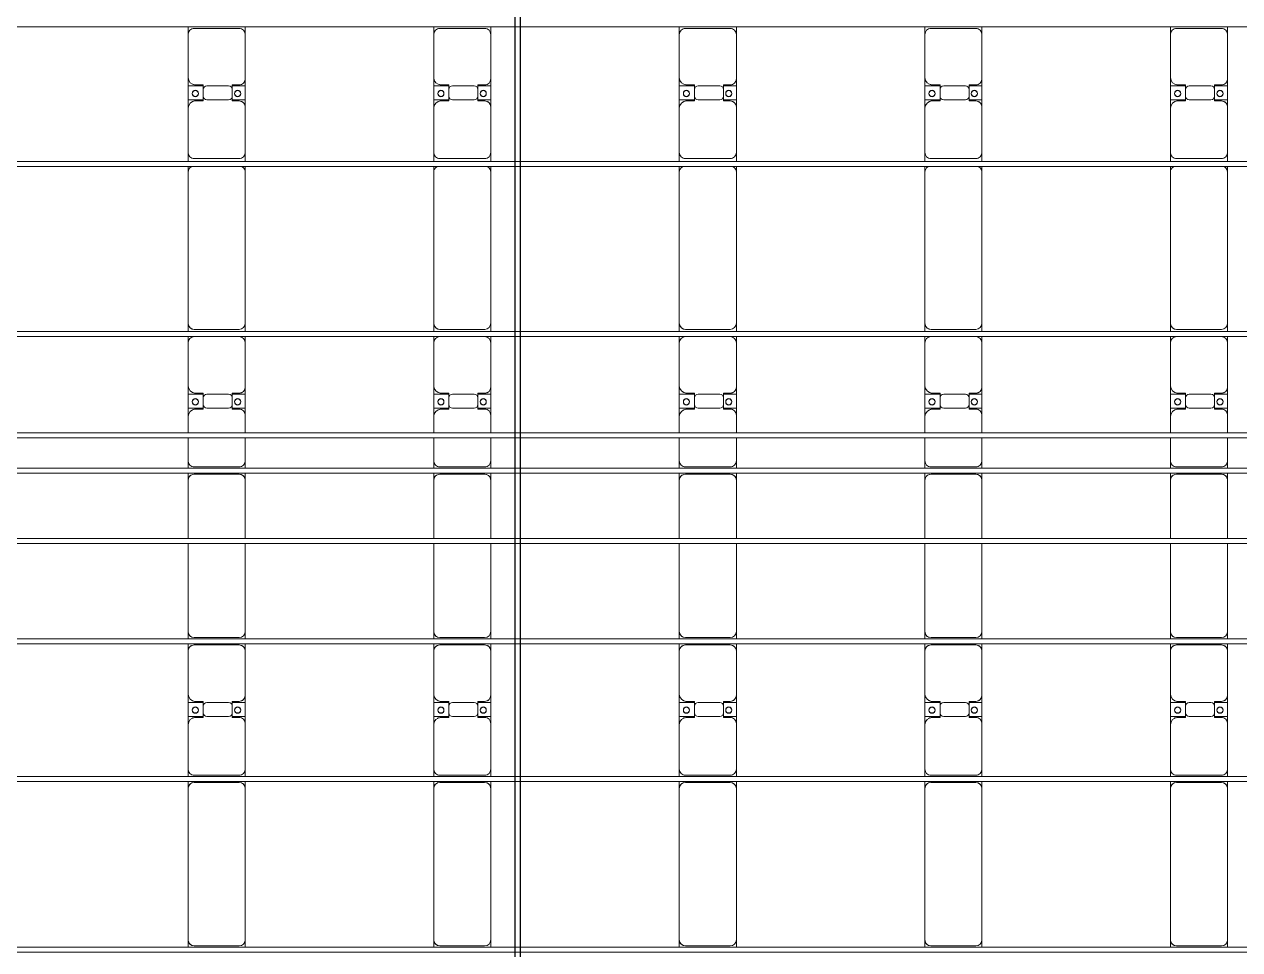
# Model space of a CAD drawing. Header units: millimetres. Extents: x -147246 to 112336, y -213734 to -86506.
# Drawn here: x -13682 to -3783, y -172400 to -164865 of the extents above; entities that cross this region are included whole.
import ezdxf

# ---------------------------------------------------------------- set-up
doc = ezdxf.new("R2010")
doc.units = ezdxf.units.MM
doc.layers.add('A-GENM', color=13, linetype='Continuous', lineweight=9)
doc.layers.add('S-BEAM', color=12, linetype='Continuous', lineweight=9)

# ---------------------------------------------------------------- blocks, each defined once
blk = doc.blocks.new('Dầm C52 - Dầm C52-18789-BỐ TRÍ KHUNG KẾT CẤU BÈ PIN 05')
at = {"layer": 'S-BEAM', "color": 1}
blk.add_line((-74474.3, 20), (74474.3, 20), dxfattribs=at)
blk = doc.blocks.new('Dầm C52 - Dầm C52-18790-BỐ TRÍ KHUNG KẾT CẤU BÈ PIN 05')
at = {"layer": 'S-BEAM', "color": 1}
for p, q in [((-74474.3, 20), (74474.3, 20)), ((74474.3, -20), (-74474.3, -20))]:
    blk.add_line(p, q, dxfattribs=at)
blk = doc.blocks.new('Dai phao do pin - DẢI PHAO ĐỠ PIN-V43-BỐ TRÍ KHUNG KẾT CẤU BÈ PIN 05')
at = {"layer": 'A-GENM', "color": 7}
for p, q in [((29438.5, 241.6), (29499.7, 241.6)), ((30730.3, 241.6), (29499.7, 241.6)), ((30730.3, 241.6), (30788.5, 241.6)), ((30828.5, 241.6), (30889.7, 241.6)), ((31249.7, 241.6), (30889.7, 241.6)), ((31249.7, 241.6), (31432.2, 241.6)), ((31317.8, 241.6), (31500.3, 241.6)), ((31317.8, 118.2), (31317.8, 241.6)), ((31432.2, 241.6), (31432.2, 118.2)), ((31850.3, 241.6), (31500.3, 241.6)), ((31850.3, 241.6), (31908.5, 241.6)), ((31948.5, 241.6), (32009.7, 241.6)), ((32727.3, 241.6), (32009.7, 241.6)), ((33240.3, 241.6), (32767.3, 241.6)), ((33240.3, 241.6), (33298.5, 241.6)), ((33338.5, 241.6), (33399.7, 241.6)), ((33587.3, 241.6), (33399.7, 241.6)), ((33759.7, 241.6), (33627.3, 241.6)), ((33759.7, 241.6), (33942.2, 241.6)), ((33827.8, 241.6), (34010.3, 241.6)), ((33827.8, 118.2), (33827.8, 241.6)), ((33942.2, 241.6), (33942.2, 118.2)), ((34360.3, 241.6), (34010.3, 241.6)), ((34360.3, 241.6), (34410.9, 241.6)), ((34450.9, 241.6), (34519.7, 241.6)), ((35750.3, 241.6), (34519.7, 241.6)), ((35750.3, 241.6), (35795.9, 241.6)), ((35835.9, 241.6), (35909.7, 241.6)), ((36269.7, 241.6), (35909.7, 241.6)), ((36269.7, 241.6), (36452.2, 241.6)), ((36337.8, 241.6), (36520.3, 241.6)), ((36337.8, 118.2), (36337.8, 241.6)), ((36452.2, 241.6), (36452.2, 118.2)), ((36870.3, 241.6), (36520.3, 241.6)), ((36870.3, 241.6), (36933.2, 241.6)), ((29449.7, 191.6), (29449.7, -173.4)), ((30780.3, -173.4), (30780.3, 191.6)), ((30839.7, 191.6), (30839.7, -173.4)), ((31309.7, 118.2), (31309.7, 181.6)), ((31402.2, 118.2), (31309.7, 118.2)), ((31440.3, 118.2), (31347.8, 118.2)), ((31440.3, 181.6), (31440.3, 118.2)), ((31900.3, -173.4), (31900.3, 191.6)), ((31959.7, 191.6), (31959.7, -173.4)), ((33290.3, -173.4), (33290.3, 191.6)), ((33349.7, 191.6), (33349.7, -173.4)), ((33819.7, 118.2), (33819.7, 181.6)), ((33912.2, 118.2), (33819.7, 118.2)), ((33950.3, 118.2), (33857.8, 118.2)), ((33950.3, 181.6), (33950.3, 118.2)), ((34410.3, -173.4), (34410.3, 191.6)), ((34469.7, 191.6), (34469.7, -173.4)), ((35859.7, 191.6), (35859.7, -173.4)), ((36329.7, 118.2), (36329.7, 181.6)), ((36422.2, 118.2), (36329.7, 118.2)), ((36460.3, 118.2), (36367.8, 118.2)), ((36460.3, 181.6), (36460.3, 118.2)), ((36920.3, -173.4), (36920.3, 191.6)), ((31317.8, 88.2), (31317.8, -88.2)), ((31432.2, -88.2), (31432.2, 88.2)), ((33827.8, 88.2), (33827.8, -88.2)), ((33942.2, -88.2), (33942.2, 88.2)), ((36337.8, 88.2), (36337.8, -88.2)), ((36452.2, -88.2), (36452.2, 88.2)), ((31309.7, -173.4), (31309.7, -118.2)), ((31309.7, -118.2), (31402.2, -118.2)), ((31317.8, -223.4), (31317.8, -118.2)), ((31347.8, -118.2), (31440.3, -118.2)), ((31432.2, -118.2), (31432.2, -223.4)), ((31440.3, -118.2), (31440.3, -173.4)), ((33819.7, -173.4), (33819.7, -118.2)), ((33819.7, -118.2), (33912.2, -118.2)), ((33827.8, -223.4), (33827.8, -118.2)), ((33857.8, -118.2), (33950.3, -118.2)), ((33942.2, -118.2), (33942.2, -223.4)), ((33950.3, -118.2), (33950.3, -173.4)), ((36329.7, -173.4), (36329.7, -118.2)), ((36329.7, -118.2), (36422.2, -118.2)), ((36337.8, -223.4), (36337.8, -118.2)), ((36367.8, -118.2), (36460.3, -118.2)), ((36452.2, -118.2), (36452.2, -223.4)), ((36460.3, -118.2), (36460.3, -173.4)), ((29499.7, -223.4), (29438.5, -223.4)), ((29499.7, -223.4), (30730.3, -223.4)), ((30788.5, -223.4), (30730.3, -223.4)), ((30889.7, -223.4), (30828.5, -223.4)), ((30889.7, -223.4), (31259.7, -223.4)), ((31432.2, -223.4), (31259.7, -223.4)), ((31490.3, -223.4), (31317.8, -223.4)), ((31490.3, -223.4), (31850.3, -223.4)), ((31908.5, -223.4), (31850.3, -223.4)), ((32009.7, -223.4), (31948.5, -223.4)), ((32009.7, -223.4), (32727.3, -223.4)), ((32767.3, -223.4), (33240.3, -223.4)), ((33298.5, -223.4), (33240.3, -223.4)), ((33399.7, -223.4), (33338.5, -223.4)), ((33399.7, -223.4), (33587.3, -223.4)), ((33627.3, -223.4), (33769.7, -223.4)), ((33942.2, -223.4), (33769.7, -223.4)), ((34000.3, -223.4), (33827.8, -223.4)), ((34000.3, -223.4), (34360.3, -223.4)), ((34410.9, -223.4), (34360.3, -223.4)), ((34519.7, -223.4), (34450.9, -223.4)), ((34519.7, -223.4), (35750.3, -223.4)), ((35795.9, -223.4), (35750.3, -223.4)), ((35909.7, -223.4), (35835.9, -223.4)), ((35909.7, -223.4), (36279.7, -223.4)), ((36452.2, -223.4), (36279.7, -223.4)), ((36510.3, -223.4), (36337.8, -223.4)), ((36510.3, -223.4), (36870.3, -223.4)), ((36933.2, -223.4), (36870.3, -223.4))]:
    blk.add_line(p, q, dxfattribs=at)
for centre, radius, start, end in [((29499.7, 191.6), 50, 90, 180), ((29499.7, 191.6), 50, 105, 180), ((30730.3, 191.6), 50, 0, 90), ((30730.3, 191.6), 50, 15, 90), ((30889.7, 191.6), 50, 90, 180), ((30889.7, 191.6), 50, 135, 180), ((31249.7, 181.6), 60, 360, 90), ((31249.7, 181.6), 60, 360, 30), ((31368.6, 183.2), 25, 360, 180), ((31371.4, 183.2), 25, 0, 180), ((31500.3, 181.6), 60, 90, 180), ((31500.3, 181.6), 60, 150, 180), ((31850.3, 191.6), 50, 0, 90), ((31850.3, 191.6), 50, 0, 45), ((32009.7, 191.6), 50, 90, 180), ((32009.7, 191.6), 50, 105, 180), ((33240.3, 191.6), 50, 360, 90), ((33240.3, 191.6), 50, 15, 90), ((33399.7, 191.6), 50, 90, 180), ((33399.7, 191.6), 50, 135, 180), ((33759.7, 181.6), 60, 360, 90), ((33759.7, 181.6), 60, 360, 30), ((33878.6, 183.2), 25, 0, 180), ((33881.4, 183.2), 25, 0, 180), ((34010.3, 181.6), 60, 90, 180), ((34010.3, 181.6), 60, 150, 180), ((34360.3, 191.6), 50, 360, 90), ((34360.3, 191.6), 50, 360, 45), ((34519.7, 191.6), 50, 90, 180), ((34519.7, 191.6), 50, 105, 180), ((35750.3, 191.6), 50, 30, 90), ((35750.3, 191.6), 50, 30, 90), ((35909.7, 191.6), 50, 90, 180), ((35909.7, 191.6), 50, 135, 180), ((36269.7, 181.6), 60, 360, 90), ((36269.7, 181.6), 60, 360, 30), ((36388.6, 183.2), 25, 0, 180), ((36391.4, 183.2), 25, 0, 180), ((36520.3, 181.6), 60, 90, 180), ((36520.3, 181.6), 60, 150, 180), ((36870.3, 191.6), 50, 0, 90), ((36870.3, 191.6), 50, 0, 45), ((31347.8, 88.2), 30, 90, 180), ((31368.6, 183.2), 25, 180, 360), ((31371.4, 183.2), 25, 180, 0), ((31402.2, 88.2), 30, 0, 90), ((33857.8, 88.2), 30, 90, 180), ((33878.6, 183.2), 25, 180, 0), ((33881.4, 183.2), 25, 180, 0), ((33912.2, 88.2), 30, 360, 90), ((36367.8, 88.2), 30, 90, 180), ((36388.6, 183.2), 25, 180, 0), ((36391.4, 183.2), 25, 180, 0), ((36422.2, 88.2), 30, 0, 90), ((31347.8, -88.2), 30, 180, 270), ((31402.2, -88.2), 30, 270, 0), ((33857.8, -88.2), 30, 180, 270), ((33912.2, -88.2), 30, 270, 360), ((36367.8, -88.2), 30, 180, 270), ((36422.2, -88.2), 30, 270, 360), ((29499.7, -173.4), 50, 180, 270), ((29499.7, -173.4), 50, 180, 270), ((30730.3, -173.4), 50, 270, 0), ((30730.3, -173.4), 50, 287.07734, 0), ((30889.7, -173.4), 50, 180, 270), ((30889.7, -173.4), 50, 180, 225), ((31259.7, -173.4), 50, 270, 360), ((31259.7, -173.4), 50, 315, 0), ((31368.6, -161.8), 25, 360, 180), ((31368.6, -161.8), 25, 180, 360), ((31371.4, -161.8), 25, 360, 180), ((31371.4, -161.8), 25, 180, 0), ((31490.3, -173.4), 50, 180, 270), ((31490.3, -173.4), 50, 180, 225), ((31850.3, -173.4), 50, 270, 0), ((31850.3, -173.4), 50, 315, 0), ((32009.7, -173.4), 50, 180, 270), ((32009.7, -173.4), 50, 180, 270), ((33240.3, -173.4), 50, 270, 0), ((33240.3, -173.4), 50, 287.10746, 0), ((33399.7, -173.4), 50, 180, 270), ((33399.7, -173.4), 50, 180, 225), ((33769.7, -173.4), 50, 270, 360), ((33769.7, -173.4), 50, 315, 360), ((33878.6, -161.8), 25, 0, 180), ((33878.6, -161.8), 25, 180, 0), ((33881.4, -161.8), 25, 0, 180), ((33881.4, -161.8), 25, 180, 0), ((34000.3, -173.4), 50, 180, 270), ((34000.3, -173.4), 50, 180, 225), ((34360.3, -173.4), 50, 270, 0), ((34360.3, -173.4), 50, 315, 360), ((34519.7, -173.4), 50, 180, 270), ((34519.7, -173.4), 50, 180, 270), ((35909.7, -173.4), 50, 180, 270), ((35909.7, -173.4), 50, 180, 225), ((36279.7, -173.4), 50, 270, 360), ((36279.7, -173.4), 50, 315, 0), ((36388.6, -161.8), 25, 0, 180), ((36388.6, -161.8), 25, 180, 0), ((36391.4, -161.8), 25, 0, 180), ((36391.4, -161.8), 25, 180, 0), ((36510.3, -173.4), 50, 180, 270), ((36510.3, -173.4), 50, 180, 225), ((36870.3, -173.4), 50, 270, 0), ((36870.3, -173.4), 50, 315, 360), ((35750.3, -173.4), 50, 270, 330), ((35750.3, -173.4), 50, 287.13759, 330)]:
    blk.add_arc(centre, radius, start, end, dxfattribs=at)
blk = doc.blocks.new('Dai phao do pin - DẢI PHAO ĐỠ PIN-V44-BỐ TRÍ KHUNG KẾT CẤU BÈ PIN 05')
at = {"layer": 'A-GENM', "color": 7}
for p, q in [((29438.5, 241.6), (29499.7, 241.6)), ((30730.3, 241.6), (29499.7, 241.6)), ((30730.3, 241.6), (30788.5, 241.6)), ((30828.5, 241.6), (30889.7, 241.6)), ((31249.7, 241.6), (30889.7, 241.6)), ((31249.7, 241.6), (31432.2, 241.6)), ((31317.8, 241.6), (31500.3, 241.6)), ((31317.8, 118.2), (31317.8, 241.6)), ((31432.2, 241.6), (31432.2, 118.2)), ((31850.3, 241.6), (31500.3, 241.6)), ((31850.3, 241.6), (31908.5, 241.6)), ((31948.5, 241.6), (32009.7, 241.6)), ((32727.3, 241.6), (32009.7, 241.6)), ((33240.3, 241.6), (32767.3, 241.6)), ((33240.3, 241.6), (33298.5, 241.6)), ((33338.5, 241.6), (33399.7, 241.6)), ((33587.3, 241.6), (33399.7, 241.6)), ((33759.7, 241.6), (33627.3, 241.6)), ((33759.7, 241.6), (33942.2, 241.6)), ((33827.8, 241.6), (34010.3, 241.6)), ((33827.8, 118.2), (33827.8, 241.6)), ((33942.2, 241.6), (33942.2, 118.2)), ((34360.3, 241.6), (34010.3, 241.6)), ((34360.3, 241.6), (34410.9, 241.6)), ((34450.9, 241.6), (34519.7, 241.6)), ((35750.3, 241.6), (34519.7, 241.6)), ((35750.3, 241.6), (35795.9, 241.6)), ((35835.9, 241.6), (35909.7, 241.6)), ((36269.7, 241.6), (35909.7, 241.6)), ((36269.7, 241.6), (36452.2, 241.6)), ((36337.8, 241.6), (36520.3, 241.6)), ((36337.8, 118.2), (36337.8, 241.6)), ((36452.2, 241.6), (36452.2, 118.2)), ((36870.3, 241.6), (36520.3, 241.6)), ((36870.3, 241.6), (36933.2, 241.6)), ((29449.7, 191.6), (29449.7, -173.4)), ((30780.3, -173.4), (30780.3, 191.6)), ((30839.7, 191.6), (30839.7, -173.4)), ((31309.7, 118.2), (31309.7, 181.6)), ((31402.2, 118.2), (31309.7, 118.2)), ((31440.3, 118.2), (31347.8, 118.2)), ((31440.3, 181.6), (31440.3, 118.2)), ((31900.3, -173.4), (31900.3, 191.6)), ((31959.7, 191.6), (31959.7, -173.4)), ((33290.3, -173.4), (33290.3, 191.6)), ((33349.7, 191.6), (33349.7, -173.4)), ((33819.7, 118.2), (33819.7, 181.6)), ((33912.2, 118.2), (33819.7, 118.2)), ((33950.3, 118.2), (33857.8, 118.2)), ((33950.3, 181.6), (33950.3, 118.2)), ((34410.3, -173.4), (34410.3, 191.6)), ((34469.7, 191.6), (34469.7, -173.4)), ((35859.7, 191.6), (35859.7, -173.4)), ((36329.7, 118.2), (36329.7, 181.6)), ((36422.2, 118.2), (36329.7, 118.2)), ((36460.3, 118.2), (36367.8, 118.2)), ((36460.3, 181.6), (36460.3, 118.2)), ((36920.3, -173.4), (36920.3, 191.6)), ((31317.8, 88.2), (31317.8, -88.2)), ((31432.2, -88.2), (31432.2, 88.2)), ((33827.8, 88.2), (33827.8, -88.2)), ((33942.2, -88.2), (33942.2, 88.2)), ((36337.8, 88.2), (36337.8, -88.2)), ((36452.2, -88.2), (36452.2, 88.2)), ((31309.7, -173.4), (31309.7, -118.2)), ((31309.7, -118.2), (31402.2, -118.2)), ((31317.8, -223.4), (31317.8, -118.2)), ((31347.8, -118.2), (31440.3, -118.2)), ((31432.2, -118.2), (31432.2, -223.4)), ((31440.3, -118.2), (31440.3, -173.4)), ((33819.7, -173.4), (33819.7, -118.2)), ((33819.7, -118.2), (33912.2, -118.2)), ((33827.8, -223.4), (33827.8, -118.2)), ((33857.8, -118.2), (33950.3, -118.2)), ((33942.2, -118.2), (33942.2, -223.4)), ((33950.3, -118.2), (33950.3, -173.4)), ((36329.7, -173.4), (36329.7, -118.2)), ((36329.7, -118.2), (36422.2, -118.2)), ((36337.8, -223.4), (36337.8, -118.2)), ((36367.8, -118.2), (36460.3, -118.2)), ((36452.2, -118.2), (36452.2, -223.4)), ((36460.3, -118.2), (36460.3, -173.4)), ((29499.7, -223.4), (29438.5, -223.4)), ((29499.7, -223.4), (30730.3, -223.4)), ((30788.5, -223.4), (30730.3, -223.4)), ((30889.7, -223.4), (30828.5, -223.4)), ((30889.7, -223.4), (31259.7, -223.4)), ((31432.2, -223.4), (31259.7, -223.4)), ((31490.3, -223.4), (31317.8, -223.4)), ((31490.3, -223.4), (31850.3, -223.4)), ((31908.5, -223.4), (31850.3, -223.4)), ((32009.7, -223.4), (31948.5, -223.4)), ((32009.7, -223.4), (32727.3, -223.4)), ((32767.3, -223.4), (33240.3, -223.4)), ((33298.5, -223.4), (33240.3, -223.4)), ((33399.7, -223.4), (33338.5, -223.4)), ((33399.7, -223.4), (33587.3, -223.4)), ((33627.3, -223.4), (33769.7, -223.4)), ((33942.2, -223.4), (33769.7, -223.4)), ((34000.3, -223.4), (33827.8, -223.4)), ((34000.3, -223.4), (34360.3, -223.4)), ((34410.9, -223.4), (34360.3, -223.4)), ((34519.7, -223.4), (34450.9, -223.4)), ((34519.7, -223.4), (35750.3, -223.4)), ((35795.9, -223.4), (35750.3, -223.4)), ((35909.7, -223.4), (35835.9, -223.4)), ((35909.7, -223.4), (36279.7, -223.4)), ((36452.2, -223.4), (36279.7, -223.4)), ((36510.3, -223.4), (36337.8, -223.4)), ((36510.3, -223.4), (36870.3, -223.4)), ((36933.2, -223.4), (36870.3, -223.4))]:
    blk.add_line(p, q, dxfattribs=at)
for centre, radius, start, end in [((29499.7, 191.6), 50, 90, 180), ((29499.7, 191.6), 50, 105, 180), ((30730.3, 191.6), 50, 0, 90), ((30730.3, 191.6), 50, 15, 90), ((30889.7, 191.6), 50, 90, 180), ((30889.7, 191.6), 50, 135, 180), ((31249.7, 181.6), 60, 360, 90), ((31249.7, 181.6), 60, 360, 30), ((31368.6, 183.2), 25, 360, 180), ((31371.4, 183.2), 25, 0, 180), ((31500.3, 181.6), 60, 90, 180), ((31500.3, 181.6), 60, 150, 180), ((31850.3, 191.6), 50, 0, 90), ((31850.3, 191.6), 50, 0, 45), ((32009.7, 191.6), 50, 90, 180), ((32009.7, 191.6), 50, 105, 180), ((33240.3, 191.6), 50, 360, 90), ((33240.3, 191.6), 50, 15, 90), ((33399.7, 191.6), 50, 90, 180), ((33399.7, 191.6), 50, 135, 180), ((33759.7, 181.6), 60, 360, 90), ((33759.7, 181.6), 60, 360, 30), ((33878.6, 183.2), 25, 0, 180), ((33881.4, 183.2), 25, 0, 180), ((34010.3, 181.6), 60, 90, 180), ((34010.3, 181.6), 60, 150, 180), ((34360.3, 191.6), 50, 360, 90), ((34360.3, 191.6), 50, 360, 45), ((34519.7, 191.6), 50, 90, 180), ((34519.7, 191.6), 50, 105, 180), ((35750.3, 191.6), 50, 30, 90), ((35750.3, 191.6), 50, 30, 90), ((35909.7, 191.6), 50, 90, 180), ((35909.7, 191.6), 50, 135, 180), ((36269.7, 181.6), 60, 360, 90), ((36269.7, 181.6), 60, 360, 30), ((36388.6, 183.2), 25, 0, 180), ((36391.4, 183.2), 25, 0, 180), ((36520.3, 181.6), 60, 90, 180), ((36520.3, 181.6), 60, 150, 180), ((36870.3, 191.6), 50, 0, 90), ((36870.3, 191.6), 50, 0, 45), ((31347.8, 88.2), 30, 90, 180), ((31368.6, 183.2), 25, 180, 360), ((31371.4, 183.2), 25, 180, 0), ((31402.2, 88.2), 30, 0, 90), ((33857.8, 88.2), 30, 90, 180), ((33878.6, 183.2), 25, 180, 0), ((33881.4, 183.2), 25, 180, 0), ((33912.2, 88.2), 30, 360, 90), ((36367.8, 88.2), 30, 90, 180), ((36388.6, 183.2), 25, 180, 0), ((36391.4, 183.2), 25, 180, 0), ((36422.2, 88.2), 30, 0, 90), ((31347.8, -88.2), 30, 180, 270), ((31402.2, -88.2), 30, 270, 0), ((33857.8, -88.2), 30, 180, 270), ((33912.2, -88.2), 30, 270, 360), ((36367.8, -88.2), 30, 180, 270), ((36422.2, -88.2), 30, 270, 360), ((29499.7, -173.4), 50, 180, 270), ((29499.7, -173.4), 50, 180, 270), ((30730.3, -173.4), 50, 270, 0), ((30730.3, -173.4), 50, 285, 0), ((30889.7, -173.4), 50, 180, 270), ((30889.7, -173.4), 50, 180, 225), ((31259.7, -173.4), 50, 270, 360), ((31259.7, -173.4), 50, 315, 0), ((31368.6, -161.8), 25, 360, 180), ((31368.6, -161.8), 25, 180, 360), ((31371.4, -161.8), 25, 360, 180), ((31371.4, -161.8), 25, 180, 0), ((31490.3, -173.4), 50, 180, 270), ((31490.3, -173.4), 50, 180, 225), ((31850.3, -173.4), 50, 270, 0), ((31850.3, -173.4), 50, 315, 0), ((32009.7, -173.4), 50, 180, 270), ((32009.7, -173.4), 50, 180, 270), ((33240.3, -173.4), 50, 270, 0), ((33240.3, -173.4), 50, 285, 0), ((33399.7, -173.4), 50, 180, 270), ((33399.7, -173.4), 50, 180, 225), ((33769.7, -173.4), 50, 270, 360), ((33769.7, -173.4), 50, 315, 360), ((33878.6, -161.8), 25, 0, 180), ((33878.6, -161.8), 25, 180, 0), ((33881.4, -161.8), 25, 0, 180), ((33881.4, -161.8), 25, 180, 0), ((34000.3, -173.4), 50, 180, 270), ((34000.3, -173.4), 50, 180, 225), ((34360.3, -173.4), 50, 270, 0), ((34360.3, -173.4), 50, 315, 360), ((34519.7, -173.4), 50, 180, 270), ((34519.7, -173.4), 50, 180, 270), ((35909.7, -173.4), 50, 180, 270), ((35909.7, -173.4), 50, 180, 225), ((36279.7, -173.4), 50, 270, 360), ((36279.7, -173.4), 50, 315, 0), ((36388.6, -161.8), 25, 0, 180), ((36388.6, -161.8), 25, 180, 0), ((36391.4, -161.8), 25, 0, 180), ((36391.4, -161.8), 25, 180, 0), ((36510.3, -173.4), 50, 180, 270), ((36510.3, -173.4), 50, 180, 225), ((36870.3, -173.4), 50, 270, 0), ((36870.3, -173.4), 50, 315, 360), ((35750.3, -173.4), 50, 270, 330), ((35750.3, -173.4), 50, 285, 330)]:
    blk.add_arc(centre, radius, start, end, dxfattribs=at)
blk = doc.blocks.new('Dai phao do pin - DẢI PHAO ĐỠ PIN-V45-BỐ TRÍ KHUNG KẾT CẤU BÈ PIN 05')
at = {"layer": 'A-GENM', "color": 7}
for p, q in [((29438.5, 241.6), (29499.7, 241.6)), ((30730.3, 241.6), (29499.7, 241.6)), ((30730.3, 241.6), (30788.5, 241.6)), ((30828.5, 241.6), (30889.7, 241.6)), ((31249.7, 241.6), (30889.7, 241.6)), ((31249.7, 241.6), (31432.2, 241.6)), ((31317.8, 241.6), (31500.3, 241.6)), ((31317.8, 118.2), (31317.8, 241.6)), ((31432.2, 241.6), (31432.2, 118.2)), ((31850.3, 241.6), (31500.3, 241.6)), ((31850.3, 241.6), (31908.5, 241.6)), ((31948.5, 241.6), (32009.7, 241.6)), ((32727.3, 241.6), (32009.7, 241.6)), ((33240.3, 241.6), (32767.3, 241.6)), ((33240.3, 241.6), (33298.5, 241.6)), ((33338.5, 241.6), (33399.7, 241.6)), ((33587.3, 241.6), (33399.7, 241.6)), ((33759.7, 241.6), (33627.3, 241.6)), ((33759.7, 241.6), (33942.2, 241.6)), ((33827.8, 241.6), (34010.3, 241.6)), ((33827.8, 118.2), (33827.8, 241.6)), ((33942.2, 241.6), (33942.2, 118.2)), ((34360.3, 241.6), (34010.3, 241.6)), ((34360.3, 241.6), (34410.9, 241.6)), ((34450.9, 241.6), (34519.7, 241.6)), ((35750.3, 241.6), (34519.7, 241.6)), ((35750.3, 241.6), (35795.9, 241.6)), ((35835.9, 241.6), (35909.7, 241.6)), ((36269.7, 241.6), (35909.7, 241.6)), ((36269.7, 241.6), (36452.2, 241.6)), ((36337.8, 241.6), (36520.3, 241.6)), ((36337.8, 118.2), (36337.8, 241.6)), ((36452.2, 241.6), (36452.2, 118.2)), ((36870.3, 241.6), (36520.3, 241.6)), ((36870.3, 241.6), (36933.2, 241.6)), ((29449.7, 191.6), (29449.7, -173.4)), ((30780.3, -173.4), (30780.3, 191.6)), ((30839.7, 191.6), (30839.7, -173.4)), ((31309.7, 118.2), (31309.7, 181.6)), ((31402.2, 118.2), (31309.7, 118.2)), ((31440.3, 118.2), (31347.8, 118.2)), ((31440.3, 181.6), (31440.3, 118.2)), ((31900.3, -173.4), (31900.3, 191.6)), ((31959.7, 191.6), (31959.7, -173.4)), ((33290.3, -173.4), (33290.3, 191.6)), ((33349.7, 191.6), (33349.7, -173.4)), ((33819.7, 118.2), (33819.7, 181.6)), ((33912.2, 118.2), (33819.7, 118.2)), ((33950.3, 118.2), (33857.8, 118.2)), ((33950.3, 181.6), (33950.3, 118.2)), ((34410.3, -173.4), (34410.3, 191.6)), ((34469.7, 191.6), (34469.7, -173.4)), ((35859.7, 191.6), (35859.7, -173.4)), ((36329.7, 118.2), (36329.7, 181.6)), ((36422.2, 118.2), (36329.7, 118.2)), ((36460.3, 118.2), (36367.8, 118.2)), ((36460.3, 181.6), (36460.3, 118.2)), ((36920.3, -173.4), (36920.3, 191.6)), ((31317.8, 88.2), (31317.8, -88.2)), ((31432.2, -88.2), (31432.2, 88.2)), ((33827.8, 88.2), (33827.8, -88.2)), ((33942.2, -88.2), (33942.2, 88.2)), ((36337.8, 88.2), (36337.8, -88.2)), ((36452.2, -88.2), (36452.2, 88.2)), ((31309.7, -173.4), (31309.7, -118.2)), ((31309.7, -118.2), (31402.2, -118.2)), ((31317.8, -223.4), (31317.8, -118.2)), ((31347.8, -118.2), (31440.3, -118.2)), ((31432.2, -118.2), (31432.2, -223.4)), ((31440.3, -118.2), (31440.3, -173.4)), ((33819.7, -173.4), (33819.7, -118.2)), ((33819.7, -118.2), (33912.2, -118.2)), ((33827.8, -223.4), (33827.8, -118.2)), ((33857.8, -118.2), (33950.3, -118.2)), ((33942.2, -118.2), (33942.2, -223.4)), ((33950.3, -118.2), (33950.3, -173.4)), ((36329.7, -173.4), (36329.7, -118.2)), ((36329.7, -118.2), (36422.2, -118.2)), ((36337.8, -223.4), (36337.8, -118.2)), ((36367.8, -118.2), (36460.3, -118.2)), ((36452.2, -118.2), (36452.2, -223.4)), ((36460.3, -118.2), (36460.3, -173.4)), ((29499.7, -223.4), (29438.5, -223.4)), ((29499.7, -223.4), (30730.3, -223.4)), ((30788.5, -223.4), (30730.3, -223.4)), ((30889.7, -223.4), (30828.5, -223.4)), ((30889.7, -223.4), (31259.7, -223.4)), ((31432.2, -223.4), (31259.7, -223.4)), ((31490.3, -223.4), (31317.8, -223.4)), ((31490.3, -223.4), (31850.3, -223.4)), ((31908.5, -223.4), (31850.3, -223.4)), ((32009.7, -223.4), (31948.5, -223.4)), ((32009.7, -223.4), (32727.3, -223.4)), ((32767.3, -223.4), (33240.3, -223.4)), ((33298.5, -223.4), (33240.3, -223.4)), ((33399.7, -223.4), (33338.5, -223.4)), ((33399.7, -223.4), (33587.3, -223.4)), ((33627.3, -223.4), (33769.7, -223.4)), ((33942.2, -223.4), (33769.7, -223.4)), ((34000.3, -223.4), (33827.8, -223.4)), ((34000.3, -223.4), (34360.3, -223.4)), ((34410.9, -223.4), (34360.3, -223.4)), ((34519.7, -223.4), (34450.9, -223.4)), ((34519.7, -223.4), (35750.3, -223.4)), ((35795.9, -223.4), (35750.3, -223.4)), ((35909.7, -223.4), (35835.9, -223.4)), ((35909.7, -223.4), (36279.7, -223.4)), ((36452.2, -223.4), (36279.7, -223.4)), ((36510.3, -223.4), (36337.8, -223.4)), ((36510.3, -223.4), (36870.3, -223.4)), ((36933.2, -223.4), (36870.3, -223.4))]:
    blk.add_line(p, q, dxfattribs=at)
for centre, radius, start, end in [((29499.7, 191.6), 50, 90, 180), ((29499.7, 191.6), 50, 105, 180), ((30730.3, 191.6), 50, 0, 90), ((30730.3, 191.6), 50, 15, 90), ((30889.7, 191.6), 50, 90, 180), ((30889.7, 191.6), 50, 135, 180), ((31249.7, 181.6), 60, 360, 90), ((31249.7, 181.6), 60, 360, 30), ((31368.6, 183.2), 25, 360, 180), ((31371.4, 183.2), 25, 0, 180), ((31500.3, 181.6), 60, 90, 180), ((31500.3, 181.6), 60, 150, 180), ((31850.3, 191.6), 50, 0, 90), ((31850.3, 191.6), 50, 0, 45), ((32009.7, 191.6), 50, 90, 180), ((32009.7, 191.6), 50, 105, 180), ((33240.3, 191.6), 50, 360, 90), ((33240.3, 191.6), 50, 15, 90), ((33399.7, 191.6), 50, 90, 180), ((33399.7, 191.6), 50, 135, 180), ((33759.7, 181.6), 60, 360, 90), ((33759.7, 181.6), 60, 360, 30), ((33878.6, 183.2), 25, 0, 180), ((33881.4, 183.2), 25, 0, 180), ((34010.3, 181.6), 60, 90, 180), ((34010.3, 181.6), 60, 150, 180), ((34360.3, 191.6), 50, 360, 90), ((34360.3, 191.6), 50, 360, 45), ((34519.7, 191.6), 50, 90, 180), ((34519.7, 191.6), 50, 105, 180), ((35750.3, 191.6), 50, 30, 90), ((35750.3, 191.6), 50, 30, 90), ((35909.7, 191.6), 50, 90, 180), ((35909.7, 191.6), 50, 135, 180), ((36269.7, 181.6), 60, 360, 90), ((36269.7, 181.6), 60, 360, 30), ((36388.6, 183.2), 25, 0, 180), ((36391.4, 183.2), 25, 0, 180), ((36520.3, 181.6), 60, 90, 180), ((36520.3, 181.6), 60, 150, 180), ((36870.3, 191.6), 50, 0, 90), ((36870.3, 191.6), 50, 0, 45), ((31347.8, 88.2), 30, 90, 180), ((31368.6, 183.2), 25, 180, 360), ((31371.4, 183.2), 25, 180, 0), ((31402.2, 88.2), 30, 0, 90), ((33857.8, 88.2), 30, 90, 180), ((33878.6, 183.2), 25, 180, 0), ((33881.4, 183.2), 25, 180, 0), ((33912.2, 88.2), 30, 360, 90), ((36367.8, 88.2), 30, 90, 180), ((36388.6, 183.2), 25, 180, 0), ((36391.4, 183.2), 25, 180, 0), ((36422.2, 88.2), 30, 0, 90), ((31347.8, -88.2), 30, 180, 270), ((31402.2, -88.2), 30, 270, 0), ((33857.8, -88.2), 30, 180, 270), ((33912.2, -88.2), 30, 270, 360), ((36367.8, -88.2), 30, 180, 270), ((36422.2, -88.2), 30, 270, 360), ((29499.7, -173.4), 50, 180, 270), ((29499.7, -173.4), 50, 180, 270), ((30730.3, -173.4), 50, 270, 0), ((30730.3, -173.4), 50, 285, 0), ((30889.7, -173.4), 50, 180, 270), ((30889.7, -173.4), 50, 180, 225), ((31259.7, -173.4), 50, 270, 360), ((31259.7, -173.4), 50, 315, 0), ((31368.6, -161.8), 25, 360, 180), ((31368.6, -161.8), 25, 180, 360), ((31371.4, -161.8), 25, 360, 180), ((31371.4, -161.8), 25, 180, 0), ((31490.3, -173.4), 50, 180, 270), ((31490.3, -173.4), 50, 180, 225), ((31850.3, -173.4), 50, 270, 0), ((31850.3, -173.4), 50, 315, 0), ((32009.7, -173.4), 50, 180, 270), ((32009.7, -173.4), 50, 180, 270), ((33240.3, -173.4), 50, 270, 0), ((33240.3, -173.4), 50, 285, 0), ((33399.7, -173.4), 50, 180, 270), ((33399.7, -173.4), 50, 180, 225), ((33769.7, -173.4), 50, 270, 360), ((33769.7, -173.4), 50, 315, 360), ((33878.6, -161.8), 25, 0, 180), ((33878.6, -161.8), 25, 180, 0), ((33881.4, -161.8), 25, 0, 180), ((33881.4, -161.8), 25, 180, 0), ((34000.3, -173.4), 50, 180, 270), ((34000.3, -173.4), 50, 180, 225), ((34360.3, -173.4), 50, 270, 0), ((34360.3, -173.4), 50, 315, 360), ((34519.7, -173.4), 50, 180, 270), ((34519.7, -173.4), 50, 180, 270), ((35909.7, -173.4), 50, 180, 270), ((35909.7, -173.4), 50, 180, 225), ((36279.7, -173.4), 50, 270, 360), ((36279.7, -173.4), 50, 315, 0), ((36388.6, -161.8), 25, 0, 180), ((36388.6, -161.8), 25, 180, 0), ((36391.4, -161.8), 25, 0, 180), ((36391.4, -161.8), 25, 180, 0), ((36510.3, -173.4), 50, 180, 270), ((36510.3, -173.4), 50, 180, 225), ((36870.3, -173.4), 50, 270, 0), ((36870.3, -173.4), 50, 315, 360), ((35750.3, -173.4), 50, 270, 330), ((35750.3, -173.4), 50, 285, 330)]:
    blk.add_arc(centre, radius, start, end, dxfattribs=at)
blk = doc.blocks.new('Dai phao do pin - DẢI PHAO ĐỠ PIN-V46-BỐ TRÍ KHUNG KẾT CẤU BÈ PIN 05')
at = {"layer": 'A-GENM', "color": 7}
for p, q in [((29438.5, 241.6), (29499.7, 241.6)), ((30730.3, 241.6), (29499.7, 241.6)), ((30730.3, 241.6), (30788.5, 241.6)), ((30828.5, 241.6), (30889.7, 241.6)), ((31249.7, 241.6), (30889.7, 241.6)), ((31249.7, 241.6), (31432.2, 241.6)), ((31317.8, 241.6), (31500.3, 241.6)), ((31317.8, 118.2), (31317.8, 241.6)), ((31432.2, 241.6), (31432.2, 118.2)), ((31850.3, 241.6), (31500.3, 241.6)), ((31850.3, 241.6), (31908.5, 241.6)), ((31948.5, 241.6), (32009.7, 241.6)), ((32727.3, 241.6), (32009.7, 241.6)), ((33240.3, 241.6), (32767.3, 241.6)), ((33240.3, 241.6), (33298.5, 241.6)), ((33338.5, 241.6), (33399.7, 241.6)), ((33587.3, 241.6), (33399.7, 241.6)), ((33759.7, 241.6), (33627.3, 241.6)), ((33759.7, 241.6), (33942.2, 241.6)), ((33827.8, 241.6), (34010.3, 241.6)), ((33827.8, 118.2), (33827.8, 241.6)), ((33942.2, 241.6), (33942.2, 118.2)), ((34360.3, 241.6), (34010.3, 241.6)), ((34360.3, 241.6), (34410.9, 241.6)), ((34450.9, 241.6), (34519.7, 241.6)), ((35750.3, 241.6), (34519.7, 241.6)), ((35750.3, 241.6), (35795.9, 241.6)), ((35835.9, 241.6), (35909.7, 241.6)), ((36269.7, 241.6), (35909.7, 241.6)), ((36269.7, 241.6), (36452.2, 241.6)), ((36337.8, 241.6), (36520.3, 241.6)), ((36337.8, 118.2), (36337.8, 241.6)), ((36452.2, 241.6), (36452.2, 118.2)), ((36870.3, 241.6), (36520.3, 241.6)), ((36870.3, 241.6), (36933.2, 241.6)), ((29449.7, 191.6), (29449.7, -173.4)), ((30780.3, -173.4), (30780.3, 191.6)), ((30839.7, 191.6), (30839.7, -173.4)), ((31309.7, 118.2), (31309.7, 181.6)), ((31402.2, 118.2), (31309.7, 118.2)), ((31440.3, 118.2), (31347.8, 118.2)), ((31440.3, 181.6), (31440.3, 118.2)), ((31900.3, -173.4), (31900.3, 191.6)), ((31959.7, 191.6), (31959.7, -173.4)), ((33290.3, -173.4), (33290.3, 191.6)), ((33349.7, 191.6), (33349.7, -173.4)), ((33819.7, 118.2), (33819.7, 181.6)), ((33912.2, 118.2), (33819.7, 118.2)), ((33950.3, 118.2), (33857.8, 118.2)), ((33950.3, 181.6), (33950.3, 118.2)), ((34410.3, -173.4), (34410.3, 191.6)), ((34469.7, 191.6), (34469.7, -173.4)), ((35859.7, 191.6), (35859.7, -173.4)), ((36329.7, 118.2), (36329.7, 181.6)), ((36422.2, 118.2), (36329.7, 118.2)), ((36460.3, 118.2), (36367.8, 118.2)), ((36460.3, 181.6), (36460.3, 118.2)), ((36920.3, -173.4), (36920.3, 191.6)), ((31317.8, 88.2), (31317.8, -88.2)), ((31432.2, -88.2), (31432.2, 88.2)), ((33827.8, 88.2), (33827.8, -88.2)), ((33942.2, -88.2), (33942.2, 88.2)), ((36337.8, 88.2), (36337.8, -88.2)), ((36452.2, -88.2), (36452.2, 88.2)), ((31309.7, -173.4), (31309.7, -118.2)), ((31309.7, -118.2), (31402.2, -118.2)), ((31317.8, -223.4), (31317.8, -118.2)), ((31347.8, -118.2), (31440.3, -118.2)), ((31432.2, -118.2), (31432.2, -223.4)), ((31440.3, -118.2), (31440.3, -173.4)), ((33819.7, -173.4), (33819.7, -118.2)), ((33819.7, -118.2), (33912.2, -118.2)), ((33827.8, -223.4), (33827.8, -118.2)), ((33857.8, -118.2), (33950.3, -118.2)), ((33942.2, -118.2), (33942.2, -223.4)), ((33950.3, -118.2), (33950.3, -173.4)), ((36329.7, -173.4), (36329.7, -118.2)), ((36329.7, -118.2), (36422.2, -118.2)), ((36337.8, -223.4), (36337.8, -118.2)), ((36367.8, -118.2), (36460.3, -118.2)), ((36452.2, -118.2), (36452.2, -223.4)), ((36460.3, -118.2), (36460.3, -173.4)), ((29499.7, -223.4), (29438.5, -223.4)), ((29499.7, -223.4), (30730.3, -223.4)), ((30788.5, -223.4), (30730.3, -223.4)), ((30889.7, -223.4), (30828.5, -223.4)), ((30889.7, -223.4), (31259.7, -223.4)), ((31432.2, -223.4), (31259.7, -223.4)), ((31490.3, -223.4), (31317.8, -223.4)), ((31490.3, -223.4), (31850.3, -223.4)), ((31908.5, -223.4), (31850.3, -223.4)), ((32009.7, -223.4), (31948.5, -223.4)), ((32009.7, -223.4), (32727.3, -223.4)), ((32767.3, -223.4), (33240.3, -223.4)), ((33298.5, -223.4), (33240.3, -223.4)), ((33399.7, -223.4), (33338.5, -223.4)), ((33399.7, -223.4), (33587.3, -223.4)), ((33627.3, -223.4), (33769.7, -223.4)), ((33942.2, -223.4), (33769.7, -223.4)), ((34000.3, -223.4), (33827.8, -223.4)), ((34000.3, -223.4), (34360.3, -223.4)), ((34410.9, -223.4), (34360.3, -223.4)), ((34519.7, -223.4), (34450.9, -223.4)), ((34519.7, -223.4), (35750.3, -223.4)), ((35795.9, -223.4), (35750.3, -223.4)), ((35909.7, -223.4), (35835.9, -223.4)), ((35909.7, -223.4), (36279.7, -223.4)), ((36452.2, -223.4), (36279.7, -223.4)), ((36510.3, -223.4), (36337.8, -223.4)), ((36510.3, -223.4), (36870.3, -223.4)), ((36933.2, -223.4), (36870.3, -223.4))]:
    blk.add_line(p, q, dxfattribs=at)
for centre, radius, start, end in [((29499.7, 191.6), 50, 90, 180), ((29499.7, 191.6), 50, 105, 180), ((30730.3, 191.6), 50, 0, 90), ((30730.3, 191.6), 50, 15, 90), ((30889.7, 191.6), 50, 90, 180), ((30889.7, 191.6), 50, 135, 180), ((31249.7, 181.6), 60, 360, 90), ((31249.7, 181.6), 60, 360, 30), ((31368.6, 183.2), 25, 360, 180), ((31371.4, 183.2), 25, 0, 180), ((31500.3, 181.6), 60, 90, 180), ((31500.3, 181.6), 60, 150, 180), ((31850.3, 191.6), 50, 0, 90), ((31850.3, 191.6), 50, 0, 45), ((32009.7, 191.6), 50, 90, 180), ((32009.7, 191.6), 50, 105, 180), ((33240.3, 191.6), 50, 360, 90), ((33240.3, 191.6), 50, 15, 90), ((33399.7, 191.6), 50, 90, 180), ((33399.7, 191.6), 50, 135, 180), ((33759.7, 181.6), 60, 360, 90), ((33759.7, 181.6), 60, 360, 30), ((33878.6, 183.2), 25, 0, 180), ((33881.4, 183.2), 25, 0, 180), ((34010.3, 181.6), 60, 90, 180), ((34010.3, 181.6), 60, 150, 180), ((34360.3, 191.6), 50, 360, 90), ((34360.3, 191.6), 50, 360, 45), ((34519.7, 191.6), 50, 90, 180), ((34519.7, 191.6), 50, 105, 180), ((35750.3, 191.6), 50, 30, 90), ((35750.3, 191.6), 50, 30, 90), ((35909.7, 191.6), 50, 90, 180), ((35909.7, 191.6), 50, 135, 180), ((36269.7, 181.6), 60, 360, 90), ((36269.7, 181.6), 60, 360, 30), ((36388.6, 183.2), 25, 0, 180), ((36391.4, 183.2), 25, 0, 180), ((36520.3, 181.6), 60, 90, 180), ((36520.3, 181.6), 60, 150, 180), ((36870.3, 191.6), 50, 0, 90), ((36870.3, 191.6), 50, 0, 45), ((31347.8, 88.2), 30, 90, 180), ((31368.6, 183.2), 25, 180, 360), ((31371.4, 183.2), 25, 180, 0), ((31402.2, 88.2), 30, 0, 90), ((33857.8, 88.2), 30, 90, 180), ((33878.6, 183.2), 25, 180, 0), ((33881.4, 183.2), 25, 180, 0), ((33912.2, 88.2), 30, 360, 90), ((36367.8, 88.2), 30, 90, 180), ((36388.6, 183.2), 25, 180, 0), ((36391.4, 183.2), 25, 180, 0), ((36422.2, 88.2), 30, 0, 90), ((31347.8, -88.2), 30, 180, 270), ((31402.2, -88.2), 30, 270, 0), ((33857.8, -88.2), 30, 180, 270), ((33912.2, -88.2), 30, 270, 360), ((36367.8, -88.2), 30, 180, 270), ((36422.2, -88.2), 30, 270, 360), ((29499.7, -173.4), 50, 180, 270), ((29499.7, -173.4), 50, 180, 270), ((30730.3, -173.4), 50, 270, 0), ((30730.3, -173.4), 50, 285, 0), ((30889.7, -173.4), 50, 180, 270), ((30889.7, -173.4), 50, 180, 225), ((31259.7, -173.4), 50, 270, 360), ((31259.7, -173.4), 50, 315, 0), ((31368.6, -161.8), 25, 360, 180), ((31368.6, -161.8), 25, 180, 360), ((31371.4, -161.8), 25, 360, 180), ((31371.4, -161.8), 25, 180, 0), ((31490.3, -173.4), 50, 180, 270), ((31490.3, -173.4), 50, 180, 225), ((31850.3, -173.4), 50, 270, 0), ((31850.3, -173.4), 50, 315, 0), ((32009.7, -173.4), 50, 180, 270), ((32009.7, -173.4), 50, 180, 270), ((33240.3, -173.4), 50, 270, 0), ((33240.3, -173.4), 50, 285, 0), ((33399.7, -173.4), 50, 180, 270), ((33399.7, -173.4), 50, 180, 225), ((33769.7, -173.4), 50, 270, 360), ((33769.7, -173.4), 50, 315, 360), ((33878.6, -161.8), 25, 0, 180), ((33878.6, -161.8), 25, 180, 0), ((33881.4, -161.8), 25, 0, 180), ((33881.4, -161.8), 25, 180, 0), ((34000.3, -173.4), 50, 180, 270), ((34000.3, -173.4), 50, 180, 225), ((34360.3, -173.4), 50, 270, 0), ((34360.3, -173.4), 50, 315, 360), ((34519.7, -173.4), 50, 180, 270), ((34519.7, -173.4), 50, 180, 270), ((35909.7, -173.4), 50, 180, 270), ((35909.7, -173.4), 50, 180, 225), ((36279.7, -173.4), 50, 270, 360), ((36279.7, -173.4), 50, 315, 0), ((36388.6, -161.8), 25, 0, 180), ((36388.6, -161.8), 25, 180, 0), ((36391.4, -161.8), 25, 0, 180), ((36391.4, -161.8), 25, 180, 0), ((36510.3, -173.4), 50, 180, 270), ((36510.3, -173.4), 50, 180, 225), ((36870.3, -173.4), 50, 270, 0), ((36870.3, -173.4), 50, 315, 360), ((35750.3, -173.4), 50, 270, 330), ((35750.3, -173.4), 50, 285, 330)]:
    blk.add_arc(centre, radius, start, end, dxfattribs=at)
blk = doc.blocks.new('Dai phao do pin - DẢI PHAO ĐỠ PIN-V47-BỐ TRÍ KHUNG KẾT CẤU BÈ PIN 05')
at = {"layer": 'A-GENM', "color": 7}
for p, q in [((29438.5, 241.6), (29499.7, 241.6)), ((30730.3, 241.6), (29499.7, 241.6)), ((30730.3, 241.6), (30788.5, 241.6)), ((30828.5, 241.6), (30889.7, 241.6)), ((31249.7, 241.6), (30889.7, 241.6)), ((31249.7, 241.6), (31432.2, 241.6)), ((31317.8, 241.6), (31500.3, 241.6)), ((31317.8, 118.2), (31317.8, 241.6)), ((31432.2, 241.6), (31432.2, 118.2)), ((31850.3, 241.6), (31500.3, 241.6)), ((31850.3, 241.6), (31908.5, 241.6)), ((31948.5, 241.6), (32009.7, 241.6)), ((32727.3, 241.6), (32009.7, 241.6)), ((33240.3, 241.6), (32767.3, 241.6)), ((33240.3, 241.6), (33298.5, 241.6)), ((33338.5, 241.6), (33399.7, 241.6)), ((33587.3, 241.6), (33399.7, 241.6)), ((33759.7, 241.6), (33627.3, 241.6)), ((33759.7, 241.6), (33942.2, 241.6)), ((33827.8, 241.6), (34010.3, 241.6)), ((33827.8, 118.2), (33827.8, 241.6)), ((33942.2, 241.6), (33942.2, 118.2)), ((34360.3, 241.6), (34010.3, 241.6)), ((34360.3, 241.6), (34410.9, 241.6)), ((34450.9, 241.6), (34519.7, 241.6)), ((35750.3, 241.6), (34519.7, 241.6)), ((35750.3, 241.6), (35795.9, 241.6)), ((35835.9, 241.6), (35909.7, 241.6)), ((36269.7, 241.6), (35909.7, 241.6)), ((36269.7, 241.6), (36452.2, 241.6)), ((36337.8, 241.6), (36520.3, 241.6)), ((36337.8, 118.2), (36337.8, 241.6)), ((36452.2, 241.6), (36452.2, 118.2)), ((36870.3, 241.6), (36520.3, 241.6)), ((36870.3, 241.6), (36933.2, 241.6)), ((29449.7, 191.6), (29449.7, -173.4)), ((30780.3, -173.4), (30780.3, 191.6)), ((30839.7, 191.6), (30839.7, -173.4)), ((31309.7, 118.2), (31309.7, 181.6)), ((31402.2, 118.2), (31309.7, 118.2)), ((31440.3, 118.2), (31347.8, 118.2)), ((31440.3, 181.6), (31440.3, 118.2)), ((31900.3, -173.4), (31900.3, 191.6)), ((31959.7, 191.6), (31959.7, -173.4)), ((33290.3, -173.4), (33290.3, 191.6)), ((33349.7, 191.6), (33349.7, -173.4)), ((33819.7, 118.2), (33819.7, 181.6)), ((33912.2, 118.2), (33819.7, 118.2)), ((33950.3, 118.2), (33857.8, 118.2)), ((33950.3, 181.6), (33950.3, 118.2)), ((34410.3, -173.4), (34410.3, 191.6)), ((34469.7, 191.6), (34469.7, -173.4)), ((35859.7, 191.6), (35859.7, -173.4)), ((36329.7, 118.2), (36329.7, 181.6)), ((36422.2, 118.2), (36329.7, 118.2)), ((36460.3, 118.2), (36367.8, 118.2)), ((36460.3, 181.6), (36460.3, 118.2)), ((36920.3, -173.4), (36920.3, 191.6)), ((31317.8, 88.2), (31317.8, -88.2)), ((31432.2, -88.2), (31432.2, 88.2)), ((33827.8, 88.2), (33827.8, -88.2)), ((33942.2, -88.2), (33942.2, 88.2)), ((36337.8, 88.2), (36337.8, -88.2)), ((36452.2, -88.2), (36452.2, 88.2)), ((31309.7, -173.4), (31309.7, -118.2)), ((31309.7, -118.2), (31402.2, -118.2)), ((31317.8, -223.4), (31317.8, -118.2)), ((31347.8, -118.2), (31440.3, -118.2)), ((31432.2, -118.2), (31432.2, -223.4)), ((31440.3, -118.2), (31440.3, -173.4)), ((33819.7, -173.4), (33819.7, -118.2)), ((33819.7, -118.2), (33912.2, -118.2)), ((33827.8, -223.4), (33827.8, -118.2)), ((33857.8, -118.2), (33950.3, -118.2)), ((33942.2, -118.2), (33942.2, -223.4)), ((33950.3, -118.2), (33950.3, -173.4)), ((36329.7, -173.4), (36329.7, -118.2)), ((36329.7, -118.2), (36422.2, -118.2)), ((36337.8, -223.4), (36337.8, -118.2)), ((36367.8, -118.2), (36460.3, -118.2)), ((36452.2, -118.2), (36452.2, -223.4)), ((36460.3, -118.2), (36460.3, -173.4)), ((29499.7, -223.4), (29438.5, -223.4)), ((29499.7, -223.4), (30730.3, -223.4)), ((30788.5, -223.4), (30730.3, -223.4)), ((30889.7, -223.4), (30828.5, -223.4)), ((30889.7, -223.4), (31259.7, -223.4)), ((31432.2, -223.4), (31259.7, -223.4)), ((31490.3, -223.4), (31317.8, -223.4)), ((31490.3, -223.4), (31850.3, -223.4)), ((31908.5, -223.4), (31850.3, -223.4)), ((32009.7, -223.4), (31948.5, -223.4)), ((32009.7, -223.4), (32727.3, -223.4)), ((32767.3, -223.4), (33240.3, -223.4)), ((33298.5, -223.4), (33240.3, -223.4)), ((33399.7, -223.4), (33338.5, -223.4)), ((33399.7, -223.4), (33587.3, -223.4)), ((33627.3, -223.4), (33769.7, -223.4)), ((33942.2, -223.4), (33769.7, -223.4)), ((34000.3, -223.4), (33827.8, -223.4)), ((34000.3, -223.4), (34360.3, -223.4)), ((34410.9, -223.4), (34360.3, -223.4)), ((34519.7, -223.4), (34450.9, -223.4)), ((34519.7, -223.4), (35750.3, -223.4)), ((35795.9, -223.4), (35750.3, -223.4)), ((35909.7, -223.4), (35835.9, -223.4)), ((35909.7, -223.4), (36279.7, -223.4)), ((36452.2, -223.4), (36279.7, -223.4)), ((36510.3, -223.4), (36337.8, -223.4)), ((36510.3, -223.4), (36870.3, -223.4)), ((36933.2, -223.4), (36870.3, -223.4))]:
    blk.add_line(p, q, dxfattribs=at)
for centre, radius, start, end in [((29499.7, 191.6), 50, 90, 180), ((29499.7, 191.6), 50, 105, 180), ((30730.3, 191.6), 50, 0, 90), ((30730.3, 191.6), 50, 15, 90), ((30889.7, 191.6), 50, 90, 180), ((30889.7, 191.6), 50, 135, 180), ((31249.7, 181.6), 60, 360, 90), ((31249.7, 181.6), 60, 360, 30), ((31368.6, 183.2), 25, 360, 180), ((31371.4, 183.2), 25, 0, 180), ((31500.3, 181.6), 60, 90, 180), ((31500.3, 181.6), 60, 150, 180), ((31850.3, 191.6), 50, 0, 90), ((31850.3, 191.6), 50, 0, 45), ((32009.7, 191.6), 50, 90, 180), ((32009.7, 191.6), 50, 105, 180), ((33240.3, 191.6), 50, 360, 90), ((33240.3, 191.6), 50, 15, 90), ((33399.7, 191.6), 50, 90, 180), ((33399.7, 191.6), 50, 135, 180), ((33759.7, 181.6), 60, 360, 90), ((33759.7, 181.6), 60, 360, 30), ((33878.6, 183.2), 25, 0, 180), ((33881.4, 183.2), 25, 0, 180), ((34010.3, 181.6), 60, 90, 180), ((34010.3, 181.6), 60, 150, 180), ((34360.3, 191.6), 50, 360, 90), ((34360.3, 191.6), 50, 360, 45), ((34519.7, 191.6), 50, 90, 180), ((34519.7, 191.6), 50, 105, 180), ((35750.3, 191.6), 50, 30, 90), ((35750.3, 191.6), 50, 30, 90), ((35909.7, 191.6), 50, 90, 180), ((35909.7, 191.6), 50, 135, 180), ((36269.7, 181.6), 60, 360, 90), ((36269.7, 181.6), 60, 360, 30), ((36388.6, 183.2), 25, 0, 180), ((36391.4, 183.2), 25, 0, 180), ((36520.3, 181.6), 60, 90, 180), ((36520.3, 181.6), 60, 150, 180), ((36870.3, 191.6), 50, 0, 90), ((36870.3, 191.6), 50, 0, 45), ((31347.8, 88.2), 30, 90, 180), ((31368.6, 183.2), 25, 180, 360), ((31371.4, 183.2), 25, 180, 0), ((31402.2, 88.2), 30, 0, 90), ((33857.8, 88.2), 30, 90, 180), ((33878.6, 183.2), 25, 180, 0), ((33881.4, 183.2), 25, 180, 0), ((33912.2, 88.2), 30, 360, 90), ((36367.8, 88.2), 30, 90, 180), ((36388.6, 183.2), 25, 180, 0), ((36391.4, 183.2), 25, 180, 0), ((36422.2, 88.2), 30, 0, 90), ((31347.8, -88.2), 30, 180, 270), ((31402.2, -88.2), 30, 270, 0), ((33857.8, -88.2), 30, 180, 270), ((33912.2, -88.2), 30, 270, 360), ((36367.8, -88.2), 30, 180, 270), ((36422.2, -88.2), 30, 270, 360), ((29499.7, -173.4), 50, 180, 270), ((29499.7, -173.4), 50, 180, 270), ((30730.3, -173.4), 50, 270, 0), ((30730.3, -173.4), 50, 285, 0), ((30889.7, -173.4), 50, 180, 270), ((30889.7, -173.4), 50, 180, 225), ((31259.7, -173.4), 50, 270, 360), ((31259.7, -173.4), 50, 315, 0), ((31368.6, -161.8), 25, 360, 180), ((31368.6, -161.8), 25, 180, 360), ((31371.4, -161.8), 25, 360, 180), ((31371.4, -161.8), 25, 180, 0), ((31490.3, -173.4), 50, 180, 270), ((31490.3, -173.4), 50, 180, 225), ((31850.3, -173.4), 50, 270, 0), ((31850.3, -173.4), 50, 315, 0), ((32009.7, -173.4), 50, 180, 270), ((32009.7, -173.4), 50, 180, 270), ((33240.3, -173.4), 50, 270, 0), ((33240.3, -173.4), 50, 285, 0), ((33399.7, -173.4), 50, 180, 270), ((33399.7, -173.4), 50, 180, 225), ((33769.7, -173.4), 50, 270, 360), ((33769.7, -173.4), 50, 315, 360), ((33878.6, -161.8), 25, 0, 180), ((33878.6, -161.8), 25, 180, 0), ((33881.4, -161.8), 25, 0, 180), ((33881.4, -161.8), 25, 180, 0), ((34000.3, -173.4), 50, 180, 270), ((34000.3, -173.4), 50, 180, 225), ((34360.3, -173.4), 50, 270, 0), ((34360.3, -173.4), 50, 315, 360), ((34519.7, -173.4), 50, 180, 270), ((34519.7, -173.4), 50, 180, 270), ((35909.7, -173.4), 50, 180, 270), ((35909.7, -173.4), 50, 180, 225), ((36279.7, -173.4), 50, 270, 360), ((36279.7, -173.4), 50, 315, 0), ((36388.6, -161.8), 25, 0, 180), ((36388.6, -161.8), 25, 180, 0), ((36391.4, -161.8), 25, 0, 180), ((36391.4, -161.8), 25, 180, 0), ((36510.3, -173.4), 50, 180, 270), ((36510.3, -173.4), 50, 180, 225), ((36870.3, -173.4), 50, 270, 0), ((36870.3, -173.4), 50, 315, 360), ((35750.3, -173.4), 50, 270, 330), ((35750.3, -173.4), 50, 285, 330)]:
    blk.add_arc(centre, radius, start, end, dxfattribs=at)
blk = doc.blocks.new('Dầm C52 - Dầm C52-18923-BỐ TRÍ KHUNG KẾT CẤU BÈ PIN 05')
at = {"layer": 'S-BEAM', "color": 1}
for p, q in [((-52556.1, 20), (52556.1, 20)), ((52556.1, -20), (-52556.1, -20))]:
    blk.add_line(p, q, dxfattribs=at)
blk = doc.blocks.new('Dầm C52 - Hộp 40x60-25904-BỐ TRÍ KHUNG KẾT CẤU BÈ PIN 05')
at = {"layer": 'S-BEAM', "color": 3, "lineweight": 25}
for p, q in [((-16396.2, 20), (55977.2, 20)), ((55977.2, -20), (-16396.2, -20))]:
    blk.add_line(p, q, dxfattribs=at)
blk = doc.blocks.new('HOBANMONG_BEPIN 5_rvt-1-BỐ TRÍ KHUNG KẾT CẤU BÈ PIN 05')
at = {"layer": 'A-GENM', "color": 3, "lineweight": 25, "rotation": 89.99977101252024}
for name, p in [('Dai phao do pin - DẢI PHAO ĐỠ PIN-V43-BỐ TRÍ KHUNG KẾT CẤU BÈ PIN 05', (-12105.9, -201818.3)), ('Dai phao do pin - DẢI PHAO ĐỠ PIN-V44-BỐ TRÍ KHUNG KẾT CẤU BÈ PIN 05', (-10105.9, -201818.3)), ('Dai phao do pin - DẢI PHAO ĐỠ PIN-V45-BỐ TRÍ KHUNG KẾT CẤU BÈ PIN 05', (-8105.9, -201818.3)), ('Dai phao do pin - DẢI PHAO ĐỠ PIN-V46-BỐ TRÍ KHUNG KẾT CẤU BÈ PIN 05', (-6105.9, -201818.3)), ('Dai phao do pin - DẢI PHAO ĐỠ PIN-V47-BỐ TRÍ KHUNG KẾT CẤU BÈ PIN 05', (-4105.9, -201818.3))]:
    blk.add_blockref(name, p, dxfattribs=at)
at = {"layer": 'S-BEAM', "color": 3, "lineweight": 25}
for name, p, rotation in [('Dầm C52 - Hộp 40x60-25904-BỐ TRÍ KHUNG KẾT CẤU BÈ PIN 05', (-9664.2, -148542), 269.9997710125197), ('Dầm C52 - Dầm C52-18789-BỐ TRÍ KHUNG KẾT CẤU BÈ PIN 05', (-66080.1, -164864.9), 179.9997710135151), ('Dầm C52 - Dầm C52-18790-BỐ TRÍ KHUNG KẾT CẤU BÈ PIN 05', (-66080.1, -166002.2), 179.9997710135151), ('Dầm C52 - Dầm C52-18790-BỐ TRÍ KHUNG KẾT CẤU BÈ PIN 05', (-66080.1, -167387.2), 179.9997710135151), ('Dầm C52 - Dầm C52-18790-BỐ TRÍ KHUNG KẾT CẤU BÈ PIN 05', (-66080.1, -168210.8), 179.9997710135151), ('Dầm C52 - Dầm C52-18923-BỐ TRÍ KHUNG KẾT CẤU BÈ PIN 05', (-44161.9, -168499.7), 179.9997710135151), ('Dầm C52 - Dầm C52-18790-BỐ TRÍ KHUNG KẾT CẤU BÈ PIN 05', (-66080.1, -169070.8), 179.9997710135151), ('Dầm C52 - Dầm C52-18923-BỐ TRÍ KHUNG KẾT CẤU BÈ PIN 05', (-44162, -169889.7), 179.9997710135151), ('Dầm C52 - Dầm C52-18923-BỐ TRÍ KHUNG KẾT CẤU BÈ PIN 05', (-44162, -171009.7), 179.9997710135151), ('Dầm C52 - Dầm C52-18923-BỐ TRÍ KHUNG KẾT CẤU BÈ PIN 05', (-44162, -172399.7), 179.9997710135151)]:
    blk.add_blockref(name, p, dxfattribs=dict(at, rotation=rotation))

msp = doc.modelspace()

# ---------------------------------------------------------------- block references
at = {"lineweight": 5}
msp.add_blockref('HOBANMONG_BEPIN 5_rvt-1-BỐ TRÍ KHUNG KẾT CẤU BÈ PIN 05', (0, 0), dxfattribs=at)

doc.saveas('drawing.dxf')
